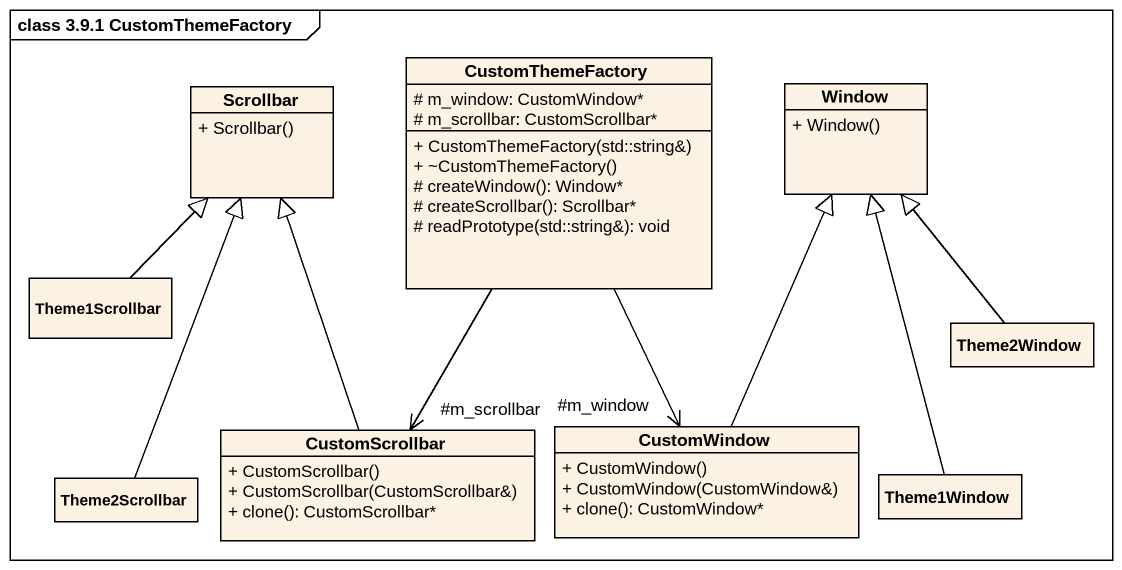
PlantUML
@startuml
mainframe class 3.9.1 CustomThemeFactory
hide circle
hide empty members
skinparam classAttributeIconSize 0
class Scrollbar {
  + Scrollbar()
}
class CustomThemeFactory {
  # m_window: CustomWindow*
  # m_scrollbar: CustomScrollbar*
  + CustomThemeFactory(std::string&)
  + ~CustomThemeFactory()
  # createWindow(): Window*
  # createScrollbar(): Scrollbar*
  # readPrototype(std::string&): void
}
class Window {
  + Window()
}
class Theme1Scrollbar
class Theme2Window
class CustomScrollbar {
  + CustomScrollbar()
  + CustomScrollbar(CustomScrollbar&)
  + clone(): CustomScrollbar*
}
class CustomWindow {
  + CustomWindow()
  + CustomWindow(CustomWindow&)
  + clone(): CustomWindow*
}
class Theme2Scrollbar
class Theme1Window
CustomThemeFactory --> "#m_scrollbar" CustomScrollbar
CustomThemeFactory --> "#m_window" CustomWindow
Theme1Scrollbar -up-|> Scrollbar
Theme2Window -up-|> Window
CustomScrollbar -up-|> Scrollbar
CustomWindow -up-|> Window
Theme2Scrollbar -up-|> Scrollbar
Theme1Window -up-|> Window
@enduml
